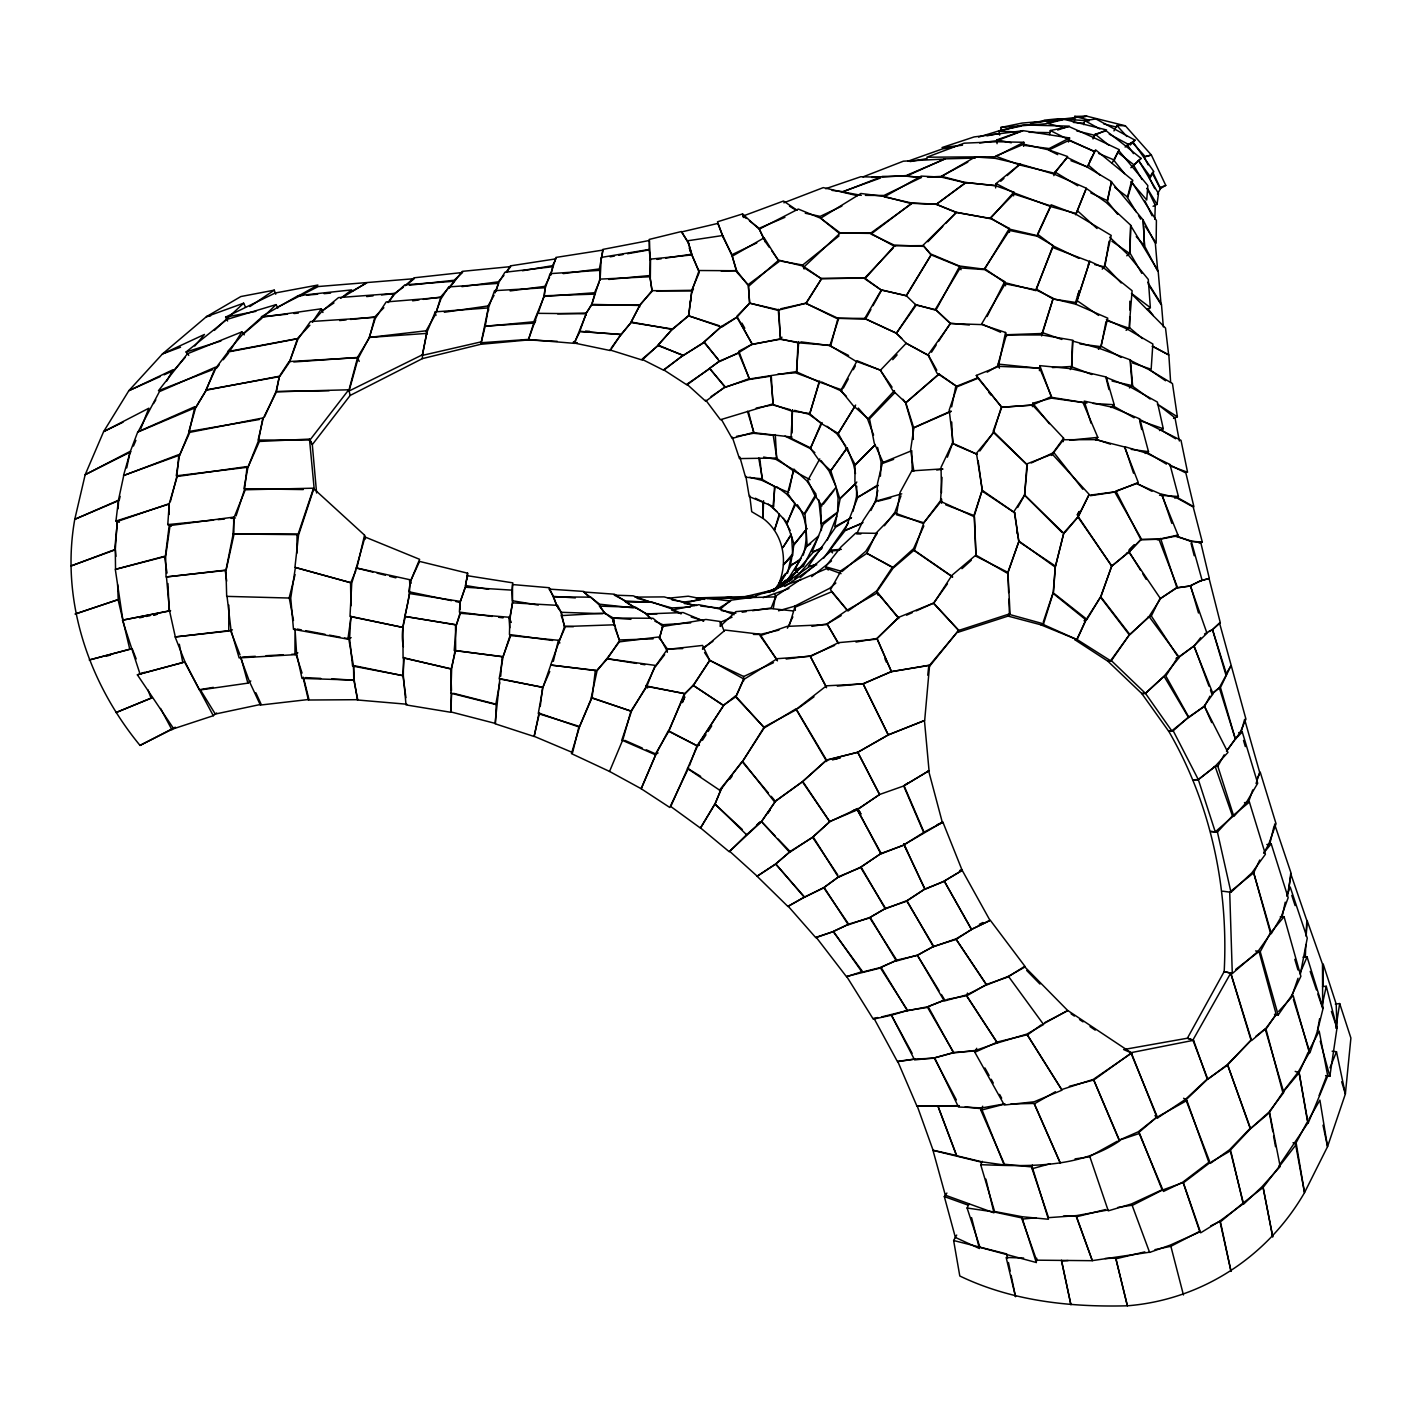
<?xml version="1.0" encoding="UTF-8"?>
<svg xmlns="http://www.w3.org/2000/svg" width="1422" height="1422" viewBox="0 0 1422 1422"><rect width="100%" height="100%" fill="white"/><g stroke="black" fill="none" stroke-linecap="round" stroke-linejoin="round"><path stroke-width="1.5" d="M169.236 514.444L169.236 503.672L177.235 476.494L247.09 466.558L244.62 489.257L236.088 515.902M226.702 581.118L225.174 570.169L166.463 576.994L169.538 610.838L175.315 636.896L228.764 630.995L228.835 605.097M227.04 596.387L231.039 630.284L239.145 657.924L294.958 654.671L295.012 628.631L296.594 653.622L302.015 678.418L353.811 680.072L357.757 699.695L308.378 700.015L303.17 677.494M1323.064 986.441L1323.171 963.956L1336.182 1004.003L1336.982 1028.124L1329.837 1076.33L1325.588 1075.601M743.688 680.854L743.706 676.499L773.461 662.705M792.09 432.946L792.232 410.176M561.423 616.153L561.441 612.313L557.62 607.55M1142.435 338.56L1129.655 327.807L1129.726 316.715M1129.779 310.067L1129.85 301.197M667.274 652.325L667.309 648.876L659.435 638.105L662.67 626.515L705.97 619.459L720.207 621.485L724.278 631.35M296.86 553.229L297.056 534.032L233.137 534.068L225.938 570.311L226.685 596.369L289.27 598.04L293.483 620.472M405.945 697.633L402.941 675.628L352.567 666.047L349.616 638.354L350.825 616.437L402.07 627.262L349.99 616.49L351.749 583.251L356.229 567.911L409.5 579.643C411.811 602.644 398.604 623.903 403.386 646.69M1141.795 273.362L1130.063 253.169L1130.597 225.44L1158.166 271.015L1161.063 304.521L1148.372 284.364M821.383 530.477L820.796 505.823L836.012 487.355L838.073 498.144L837.576 512.116L821.347 523.936L818.788 499.869M856.737 486.217L856.506 496.633L853.022 511.351M639.651 306.956L639.722 304.966L652.129 291.279L649.978 276.757L599.835 279.121L591.659 304.895L586.237 313.018L586.184 315.169L586.22 313.8L537.729 313.338L528.38 339.929L480.832 344.284L485.204 326.047L533.712 323.15L528.326 340L557.228 341.316M763.561 500.74L763.027 518.408C782.989 533.321 788.268 560.499 779.096 583.038L782.278 579.945M1154.806 219.344L1155.268 205.23L1147.11 188.362M1305.343 957.024L1305.805 944.563M1070.286 369.596L1071.744 366.449L1072.881 340.231L1041.811 334.97L1006.349 334.952L998.102 364.085L999.453 368.209M880.414 476.228L881.053 461.901L877.587 447.432M1074.481 120.497L1074.694 116.391L1086.835 116.195L1125.371 125.794L1151.376 155.034L1165.773 185.393L1160.228 188.611L1152.958 174.355M650.316 278.623L650.529 260.759L649.09 249.472L601.257 257.418L600.084 280.258M1306.071 934.414L1306.836 920.585L1290.696 873.588L1289.096 887.204M118.133 508.756L118.613 500.206L74.762 519.314C60.399 600.244 88.537 682.827 140.014 745.412L175.546 727.531M792.587 409.82L790.97 438.243L810.718 447.983L821.241 422.992L808.851 414.229L794.631 410.371M876.467 501.611L877.57 483.125L882.511 462.648L911.769 450.667L912.213 471.286M1023.591 146.324L1023.822 142.289L997.018 141.738L964.187 143.178L926.86 157.202L995.436 156.758L1023.822 142.289M1306.16 936.351L1307.12 920.532L1322.496 964.08L1322.673 1008.411L1317.821 994.014M942.039 477.348L940.564 500.633L923.838 522.745L914.293 550.652L952.616 577.065M467.234 578.63L467.607 573.19L419.597 561.423L410.407 581.349L408.807 591.73L451.574 600.671M1107.969 1209.998L1076.187 1215.668L1048.512 1217.659L1032.088 1168.742L1032.336 1165.098M171.333 526.122L167.778 524.594L169.236 503.672L117.226 521.501L115.289 549.745L115.538 569.387L163.281 557.015M404.132 657.479L402.835 675.681L353.42 665.514L348.745 638.762L344.444 637.963M500.722 676.232L502.144 656.751L455.058 650.476L451.663 668.624L450.863 693.207L495.798 704.494L499.762 682.756M1013.619 195.863L1013.886 192.201L995.844 185.838L965.662 182.425L936.405 204.341L911.555 203.31L871.028 234.097L894.011 245.028L923.358 246.379M798.737 341.582L796.462 371.835L818.681 381.843L842.304 390.019M1039.411 370.662L1039.838 365.65L1070.713 368.654L1106.192 377.008L1114.226 404.719L1111.186 407.563M1032.408 406.656L1032.727 403.226L1051.373 398.124L1082.995 402.533L1097.802 437.372L1095.473 439.985M117.422 521.572L114.702 549.621L71.1 565.938L115.413 549.763L115.946 556.393M774.937 487.746L772.875 507.512L787.433 522.905L794.987 503.246L786.49 493.949L776.785 486.751M927.766 675.201L928.584 667.505L958.712 630.302L933.596 603.07L898.455 617.415L877.072 638.425L856.008 642.051M995.613 187.935L996.075 183.562L1020.107 164.045L1054.324 174.177L1086.355 188.237L1076.258 213.531L1050.769 206.581L1013.85 192.805L996.075 183.562M511.92 590.983L512.809 582.86L467.447 575.714L465.456 585.509L488.581 589.277M969.004 1204.043L967.102 1208.007L979.954 1247.343L1036.283 1262.505L1036.762 1258.257M1063.194 441.673L1063.62 438.189L1032.55 405.128L1001.675 407.225L976.31 375.426L998.848 366.361L1039.642 368.067L1051.516 396.507L1032.568 405.003L1001.728 407.314L993.16 431.257L1027.288 464.816M119.341 522.247L115.946 521.056L118.453 500.153L123.732 475.552L178.852 454.578L176.879 476.263L170.338 501.735M540.253 706.467L542.529 687.395L499.851 678.65L495.069 723.762L534.05 736.472L539.507 712.813M903.592 845.29L881.142 853.396L861.074 866.976L885.284 908.907L907.2 900.499L924.94 888.981L944.404 881.356L971.599 929.579L956.224 938.751L933.454 946.768L907.023 900.855L924.94 888.946L903.734 844.01L907.503 851.814M662.456 628.293L662.901 624.72L654.867 621.201M165.343 556.464L169.236 525.216M1153.064 206.297L1157.028 204.395L1158.486 193.534L1138.667 160.49L1133.672 165.414L1142.008 179.474M941.382 994.476L944.795 1000.075L928.051 1006.687L907.414 1010.758L881 967.244L896.98 960.063L917.439 955.388L933.667 946.252L906.863 901.192L885.604 908.32L870.175 917.35L896.393 961.041L917.634 955.033L933.614 946.412L956.171 939.391L971.493 929.419L989.943 920.301L962.214 870.353L944.244 881.089L924.922 889.372L903.752 844.028M350.932 605.861L350.559 582.647L295.385 567.52L290.746 598.111L293.483 629.324L347.892 639.171L351.11 616.419M601.488 258.36L602.857 249.401L649.463 240.46L649.179 249.881L627.493 253.738M1335.827 1028.195L1339.684 1003.559L1335.311 1004.11M689.99 304.432L690.63 300.433M467.607 573.19L465.421 586.433L460.124 602.448L455.84 601.559M1102.246 269.149L1105.018 265.878L1109.036 241.296M1041.633 335.947L1053.098 298.78L1075.761 304.184L1107.738 318.155L1100.77 346.648L1098.406 349.083M773.266 608.474L775.452 596.316L799.093 580.496L826.964 568.48L841.077 573.653M1317.43 1030.826L1319.634 1018.632M509.609 618.73L512.507 603.017L511.849 590.13L465.403 587.233L460.017 602.217L459.395 612.082L492.154 616.419M481.294 341.831L422.405 355.376L426.653 333.068L435.256 311.862L488.315 307.916L480.832 344.266L422.405 358.611L350.203 395.423L312.307 444.624L316.608 493.007M803.217 555.22C807.909 538.138 808.123 519.617 797.315 504.703M1098.619 348.888L1101.197 346.221L1105.996 321.603M951.656 406.888L955.868 385.806L939.16 374.075L905.814 402.746L913.635 427.684L950.82 411.1M422.405 354.789L426.742 333.406L369.222 337.458L358.006 358.7L349.048 391.014L422.405 354.789L422.405 358.611M789.174 490.412L793.423 469.704L775.897 459.359L763.632 457.049M126.736 467.909L130.202 451.343L85.178 474.699L74.762 519.314L119.164 500.42L120.141 496.385M1049.489 134.557L1050.325 130.522L1069.184 126.647L1093.625 137.579L1119.221 149.648L1112.004 163.228M977.767 377.79L956.455 386.286L936.991 373.168L928.015 354.931L950.518 323.558L981.82 324.607L1005.55 332.481L998.546 365.436L987.206 372.173M1282.146 916.763L1285.239 902.17M1321.927 1006.456L1326.264 986.281L1322.531 986.477M233.937 534.619L226.08 570.346L166.054 576.905L165.645 556.517L170.036 525.553L233.599 517.128L233.901 532.432M1287.39 895.736L1291.194 873.499L1274.539 824.031M1083.76 124.656L1084.684 120.586L1095.935 118.968L1135.04 140.174L1130.277 145.044M877.872 490.323L875.472 500.793L870.922 510.48M1300.348 974.194L1307.262 938.147L1290.198 887.026L1286.803 896.162M356.691 568.747L364.547 535.152L313.8 488.759L298.549 535.081L294.941 567.289L350.736 582.736L355.838 570.755M1269.757 844.099L1274.059 826.04M553.336 661.354L558.384 640.291L510.054 635.545L503.121 656.662L499.158 678.881L542.866 687.27L549.745 671.486M550.456 275.264L555.913 257.435L603.017 250.059L599.355 268.936L563.201 273.611M787.557 573.226L791.627 555.078L783.451 564.889L792.765 555.309L791.592 536.094M550.51 275.477L552.696 266.714L504.917 272.26L498.535 282.96L494.998 292.914M289.128 598.04L295.083 574.577M348.888 390.392L357.544 357.686L289.057 361.544L279.423 376.279L276.401 391.565L329.122 390.712M659.417 638.656L662.705 626.32L652.965 618.268L613.415 618.055L604.972 613.22L599.409 606.128L635.705 607.283L646.103 613.771L650.138 618.019M1241.139 732.206L1244.606 719.39L1259.661 772.288L1256.053 783.558M1068.455 142.022L1069.593 137.987L1022.862 130.628L996.964 139.854L997.053 143.693M779.309 513.929L774.51 530.086L779.452 515.546M436.305 312.04L440.678 297.465L386.197 301.926L375.23 318.564L369.205 337.423L426.12 330.793L434.617 315.968M789.103 626.124L794.774 607.354L831.657 591.765L846.854 609.825M1043.215 1023.964L1067.709 1010.509L1024.409 966.516L1008.607 976.576L1043.588 1024.515L1026.951 1034.061L997.373 1042.984L966.604 995.915L967.493 993.054M819.747 381.114L809.687 413.66L820.743 423.241L838.216 433.408L855.351 464.994L875.134 444.855M836.723 516.168L827.355 540.022M1075.654 304.432L1089.767 261.328L1103.49 267.692L1132.108 290.728L1129.068 328.215L1107.667 320.928M957.841 632.346L1008.038 616.099L1040.708 624.756L1043.535 623.849L1053.169 593.081L1055.231 567.094L1018.97 541.124L1007.914 572.906L1008.642 592.583M1077.432 296.434L1079.298 290.657M1075.779 301.606L1079.28 290.728M1053.844 175.653L1055.035 172.026L1067.335 157.504L1087.261 167.121L1111.56 181.643L1107.542 200.733L1090.834 192.948M1043.25 622.107L1052.902 593.223L1085.928 619.885L1076.792 639.527L1040.708 624.756M538.458 312.289L544.022 295.794L594.716 294.123L591.659 304.966L639.722 304.966M1292.136 995.418L1298.002 978.283M495.816 291.492L498.624 283.351L448.748 286.924L440.998 298.78L436.252 311.685M460.248 613.806L456.355 624.987L454.205 650.547L503.033 656.68L510.462 636.256M1248.463 802.204L1252.764 789.903M586.22 313.8L574.399 343.36L528.895 339.556M289.413 362.272L297.82 339.414L310.44 321.568L374.786 317.355L369.347 337.974L357.437 357.455L293.803 361.97M900.979 495.887L894.847 512.382L884.431 525.749M689.421 765.711L696.922 745.786L699.393 745.146L697.082 745.732L668.642 730.89L684.817 694.096L693.083 685.191L723.549 705.668L697.082 745.732M947.354 457.209L952.616 443.291L951.727 422.014M1075.619 214.775L1086.284 188.379L1106.156 202.457L1130.792 225.28L1129.672 253.471L1111.915 241.242M1319.118 1095.473L1326.69 1075.796M140.778 428.697L148.848 408.221L103.628 431.613L85.178 474.699L131.002 451.752M721.078 788.961L715.177 803.732L700.442 828.084L670.757 806.505L687.661 768.378L700.673 776.394M1329.961 1067.78L1336.484 1051.747L1332.147 1051.231M410.46 581.456L419.614 559.326L364.992 536.983L356.247 567.965L372.937 572.124M609.523 771.488L622.943 739.458L630.924 711.142L646.672 686.719L655.151 665.389L606.803 658.635L597.027 670.9L591.232 697.793L630.977 711.124L591.623 697.651L579.678 726.411L571.448 753.607L609.576 771.453L641.18 788.73L669.78 807.465L688.675 767.702M693.456 288.737L691.945 292.31L691.732 290.301L699.269 272.455L691.927 254.929L650.192 259.16L649.978 276.81L652.058 290.906M655.098 754.62L669.051 730.801L684.409 693.527L646.388 686.346L631.635 710.84L621.805 740.115L655.098 754.62L657.977 752.86L655.969 754.069L641.18 788.73L656.04 754.033L668.18 730.997L696.922 745.786M133.455 446.064L135.89 440.376M682.311 702.592L684.515 697.491M1300.33 972.47L1307.085 956.899L1303.05 957.166M1272.814 1131.681L1269.348 1112.466L1282.982 1092.185L1299.104 1072.775L1308.062 1052.422M558.97 641.375L564.818 628.115L561.441 613.202L557.637 605.363L512.507 602.839L509.876 619.281L509.432 634.514L552.518 640.469M682.507 702.201L684.835 696.94M534.317 323.629L535.721 320.483M599.302 282.125L594.556 292.754L544.111 296.434L545.159 288.399L550.065 273.646L599.657 270.34L600.102 280.365M1117.888 152.083L1114.084 160.597L1124.518 173.644M264.581 416.806L276.152 391.246L279.37 376.226L206.226 390.197L195.774 407.261L188.842 431.506L259.408 419.49M923.856 525.909L913.564 548.661L892.678 567.556L866.851 553.354L841.237 570.489L830.466 589.757L847.974 611.016L876.699 590.912L892.483 567.129L866.798 553.265L876.556 532.61L895.38 513.146L922.754 523.296M1077.094 639.527L1086.07 619.814L1100.486 597.133L1111.826 566.045L1077.965 517.057L1063.834 532.77L1055.355 566.72L1053.418 592.956L1086.941 619.388L1100.45 597.151L1129.335 634.905L1110.582 660.75L1107.791 661.159L1074.641 639.58L1077.094 639.527L1110.582 660.75M822.112 422.583L810.362 448.161L818.379 459.342L830.75 470.718L839.78 498.589L855.724 483.676M982.318 1161.33L980.7 1164.689L994.6 1211.491L1022.294 1216.752L1048.423 1219.258L1032.212 1166.964L1004.447 1164.245L980.86 1110.226L982.691 1106.245M1256.693 779.896L1260.247 772.182L1276.049 823.747L1268.691 844.259L1263.98 852.773M1092.985 138.929L1094.691 135.286L1076.703 130.877M1093.358 138.147L1095.189 134.219L1106.138 130.806L1125.94 146.199L1141.119 158.446L1130.881 167.725M974.852 1052.28L997.675 1041.917L1027.253 1034.754L1061.967 1090.176L1034.114 1101.801L1004.323 1105.018L974.852 1052.28L976.701 1048.298M795.413 504.65L786.775 523.136L794.276 544.555L807.038 528.469L793.938 544.519L790.472 565.263L799.022 560.926M646.388 686.346L647.632 687.91L646.05 685.919L655.418 666.118L667.309 649.41L702.575 645.428L709.774 660.519L743.706 676.499M1088.221 264.599L1089.767 261.328M1259.75 860.043L1253.689 872.824L1229.71 892.109L1232.287 973.555L1224.182 971.564L1187.388 1038.22L1123.629 1049.543L1131.716 1053.08L1093.251 1079.422L1061.701 1089.554L1027.359 1035.003L1041.224 1024.853M787.397 628.204L792.854 616.864M794.774 569.973L806.878 545.995L818.645 535.916L803.448 566.045L794.774 569.973L797.778 572.497M1147.856 617.166L1151.322 616.01L1159.588 599.195L1175.781 588.139L1190.321 585.882L1206.994 633.252L1193.645 646.157L1178.518 657.586M987.081 316.519L1004.696 281.609L984.611 269.629L960.206 267.905L935.409 309.321L950.127 323.221L969.36 325.016M611.158 348.212L621.058 334.366L610.18 350.541L574.133 343.004L579.963 331.557L621.058 334.366L631.137 322.563L672.357 328.997L688.675 315.88L719.479 325.78M1089.963 160.65L1091.865 156.953M1310.089 1048.547L1319.189 1031.128L1327.739 1075.974L1308.116 1123.238L1299.157 1072.792L1295.193 1071.388M549.55 277.308L544.786 286.373L510.143 290.923M857.235 809.882L881.142 853.378L861.11 866.905L838.465 877.303L813.1 836.811L830.075 821.401L857.235 809.882L857.928 808.567L852.151 811.162M1113.959 130.913L1116.839 125.492L1125.371 125.794M1209.98 696.14L1204.523 706.396L1187.885 717.595L1173.203 730.784L1168.511 730.997L1141.777 693.527L1107.809 661.159L1111.382 660.643L1129.192 634.976L1149.207 616.721L1179.282 657.355L1163.978 676.321L1145.457 693.367L1141.777 693.527L1145.457 693.367L1164.067 676.303L1188.525 717.506L1171.781 730.855L1168.564 730.979C1210.886 803.643 1228.59 887.95 1224.182 971.564L1230.794 973.181L1251.609 1040.549L1265.367 1028.959L1276.263 1014.65L1259.039 951.514L1235.789 969.36M826.769 761.534L796.142 709.365L826.466 685.813L863.172 683.929L891.434 671.593L929.579 665.354L924.691 720.385L888.288 734.961L857.733 752.327L826.52 759.988L802.755 781.46L829.773 821.72L802.399 781.762L775.559 801.19L761.499 821.561L789.69 852.347L813.1 836.794L829.95 821.543L857.946 808.549M1278.182 1015.006L1260.23 951.709L1269.917 933.65L1284.066 916.692L1300.881 976.31L1291.763 995.364L1278.182 1015.006L1274.45 1014.313M1306.836 1122.776L1295.495 1143.875L1304.507 1192.649C1267.446 1256.906 1201.572 1299.886 1127.379 1305.805C1070.073 1307.28 1012.037 1301.112 959.797 1275.996L953.629 1240.517L956.704 1235.06M843.299 388.17L848.294 378.927M853.289 369.702L855.297 366.005M929.153 355.856L906.223 343.289L896.393 333.263L915.59 304.628L906.223 295.652L931.054 254.858L959.548 266.501L935.872 310.245L915.395 304.486M555.291 260.528L552.447 265.683L522.425 270.749M866.638 317.195L870.904 309.498M873.019 305.659L881.533 290.284L864.327 277.859L821.472 278.819L803.057 266.074L778.723 260.137L748.505 286.391L749.661 303.153L736.845 317.266L721.718 327.149L688.657 315.791L691.821 291.101L699.109 270.518L736.632 270.731L748.327 285.591L749.625 303.153L736.934 316.217L752.274 344.497L780.518 338.809L781.94 337.174M1157.472 194.032L1160.53 188.468L1152.727 172.204L1149.349 177.786L1154.753 188.611M1238.633 732.668L1242.277 732.01L1257.706 783.273L1246.365 802.452L1233.834 816.459L1217.819 766.262L1224.182 754.798M819.801 458.897L807.803 480.405L814.344 494.412L822.005 505.93M1017.672 507.512L1024.569 495.212L1027.359 465.03L993.587 432.59L976.452 453.28L982.531 491.354L1014.721 512.791L1018.845 541.551L1007.86 572.355L976.007 556.215L974.194 516.115L982.175 490.288L978.14 460.692M166.712 381.06L173.111 369.684L128.833 390.695L103.628 431.613L123.021 422.227M1192.898 1040.069L1230.705 973.163L1251.093 1040.335L1227.186 1064.758L1207.829 1079.262L1192.898 1040.069L1187.388 1038.22L1193.573 1040.3L1207.26 1079.014L1185.344 1099.455L1157.686 1117.852L1154.948 1115.648M488.688 310.156L487.977 305.961L494.092 295.296M1309.004 1119.007L1319.9 1100.113L1327.544 1146.647L1304.507 1192.649L1296.366 1144.283L1293.025 1142.737M1051.462 455.467L1063.425 439.736L1095.793 439.629L1124.464 446.935L1138.275 482.485L1114.35 492.119L1090.39 495.709M195.987 407.403L206.208 390.179L215.451 367.16L159.442 391.619L138.005 432.004L193.996 408.256M1009.389 228.427L984.593 269.256L959.299 265.985L930.539 253.898L923.109 245.224L956.242 212.465L990.281 218.366L1009.389 228.427L1009.478 232.355M153.558 403.546L155.816 399.831M855.653 405.057L838.287 433.39L854.622 406.816M848.472 522.994L823.782 558.117M791.325 534.032L782.793 547.701L790.792 535.685M816.246 495.78L804.994 513.804L807.181 546.119L810.7 543.826M229.724 351.27L241.9 331.877L244.229 334.881M702.45 740.258L706.005 734.73M389.006 301.482L394.25 293.412L338.489 297.607L322.296 310.991L312.556 321.905M931.499 352.247L936.191 345.013M938.538 341.404L950.252 323.327L935.587 309.658L916.23 305.126L896.393 333.263L864.7 318.528L881.267 290.088L906.187 295.58M708.103 731.477L711.729 725.878M773.479 591.623L785.14 574.061L779.096 583.038M787.859 579.483L801.03 558.49L791.13 565.583L779.7 583.962L785.015 581.829M506.303 272.1L510.427 265.861L556.233 258.804M1275.801 1014.561L1266.007 1029.19L1282.733 1092.078L1297.984 1072.366L1309.36 1052.653L1293.185 995.596L1278.698 1011.398M312.396 322.101L321.372 308.787L322.936 312.485M877.978 595.143L876.93 591.641L893.016 568.231L914.097 550.154L952.509 576.728M449.085 288.328L462.31 271.353L510.622 266.625L506.374 272.366M847.085 447.841L830.75 470.718L847.245 447.841L853.68 464.798L855.511 473.49M947.461 583.784L933.596 603.159L916.212 610.891M1278.965 1165.862L1307.796 1123.131L1299.104 1072.775M1063.62 438.189L1052.973 452.907L1031.234 462.985M979.811 451.005L993.516 432.359L1001.426 406.834L978.052 378.234L957.077 386.802L949.185 410.087L953.309 444.162M971.564 1217.605L979.403 1248.516L955.371 1237.424L944.315 1196.56L946.91 1193.058M729.717 779.274L732.081 776.181M348.728 389.788L276.526 391.725L263.23 418.352L258.111 440.056L309.96 440.02L348.728 389.788L350.203 395.423M655.542 666.438L664.678 654.653M388.082 302.584L394.498 294.318L404.932 284.791L454.382 281.272L440.571 297.074L423.365 299.367M823.32 504.241L833.807 490.768M832.581 552.891L829.879 550.154L845.059 530.673L862.976 522.603M1200.666 637.66L1194.142 646.032L1208.984 686.151M1296.366 1144.283L1263.109 1187.459L1244.357 1202.088M216.535 368.174L219.219 364.814M223.236 359.766L228.604 353.029M719.532 790.099L742.799 761.197L763.97 727.442L735.441 695.945L723.496 705.543L697.74 745.572L687.484 768.52L719.532 790.099L722.358 788.037M958.712 630.302L929.686 665.123L891.434 671.682L877.072 638.425L898.544 617.681L877.303 592.885L847.37 609.985L827.142 623.867L811.873 626.373M1263.607 853.022L1271.215 843.868L1288.172 897.691L1281.24 916.799L1271.304 933.65L1253.689 872.824L1270.646 933.65L1258.043 951.336L1232.287 973.555M194.796 346.008L204.466 334.437L162.446 353.954L128.833 390.695L160.171 376.599M1065.042 532.379L1077.592 517.377L1089.216 494.429L1052.262 454.116L1026.986 463.856L1024.587 495.194L1062.092 532.503M1008.038 616.099L1010.047 613.717L1007.985 573.599L975.865 555.095L951.993 575.27L933.614 603.408L958.641 630.461L1010.047 613.717M790.881 578.114L813.1 552.411L822.431 547.079L794.827 578.772M173.875 370.413L185.091 357.509M503.921 275.406L498.287 281.823L461.919 286.64M1013.886 192.201L990.263 218.668L956.188 212.216L936.405 204.341L956.259 212.571L945.79 223.325M892.732 359.677L897.122 354.878M1211.686 722.572L1204.523 706.396L1227.95 752.416L1214.939 766.529L1198.337 779.647L1193.076 779.807L1198.142 779.647L1215.17 766.511L1232.678 816.548L1215.277 831.888L1210.655 831.479L1217.428 832.066L1231.754 816.619L1249.405 802.097L1265.42 854.249L1251.893 872.859L1230.972 892.287L1222.707 891.185M894.456 390.623L868.22 418.708L853.2 405.608L840.829 390.392L857.128 360.761L880.236 370.164L892.074 387.211M309.872 325.247L297.305 338.632L227.627 351.59L243.251 333.637L261.63 317.266L321.372 308.787M1126.42 553.354L1129.21 551.914L1140.782 539.596L1158.877 539.134L1177.523 587.446L1160.423 598.502M1230.208 1150.309L1250.613 1128.588L1269.597 1112.591L1280.191 1166.538L1262.025 1186.712L1243.61 1204.15L1230.741 1152.46M1250.88 1040.264L1227.595 1064.954L1250.56 1128.57L1268.868 1112.2L1283.764 1092.469L1265.189 1028.906L1255.662 1036.478M893.229 248.032L864.54 278.25L820.761 278.321L803.519 267.372L840.278 232.995L870.815 233.066L911.626 203.684L884.146 196.414L860.861 193.481L820.636 218.224L798.293 209.052L759.312 229.12L763.756 238.825M895.096 392.383L869.535 418.815L874.228 443.024L883.418 463.11L893.638 459.359M927.855 241.758L942.804 226.4M1125.104 147.053L1135.04 140.174M1242.277 732.01L1234.954 739.458L1226.457 751.207L1240.215 732.383L1245.939 719.105L1219.507 622.943L1212.522 629.626L1204.558 633.945M1129.512 549.71L1134.205 544.999M875.063 444.855L855.013 464.941L854.924 481.543L857.786 497.309L844.775 530.442L861.714 523.616M856.844 482.04L840.153 498.695L834.75 526.655L851.529 517.661L835.656 527.171L808.354 566.312L816.761 564.818M383.851 307.774L374.644 316.964L350.559 319.435M1134.418 544.822L1128.837 550.332M747.243 834.056L729.273 851.76L700.566 827.942L714.786 804.088L742.373 829.559M263.585 316.644L276.117 304.61L277.841 308.059M775.577 590.059L802.932 565.618L780.145 587.215M757.002 824.796L759.917 822.04M245.491 307.028L243.642 303.188L214.349 330.402M720.35 626.16L735.867 611.62L771.417 608.616L793.387 610.962M756.54 825.275L759.597 822.414M811.678 576.639L831.497 560.961M721.523 326.402L704.103 341.813L719.639 361.561L738.658 352.674L752.309 344.106L738.818 351.234L749.323 379.016L796.747 371.551L797.991 342.275L780.109 339.289L752.309 344.177L736.845 317.195L721.523 326.402L704.121 342.115L683.2 355.642L658.013 344.995L672.375 329.069L658.03 345.368L642.157 360.033L609.914 349.936M800.124 577.759L830.839 551.132L839.442 550.19M961.965 568.676L971.315 560.268M405.163 285.698L414.015 277.805L462.594 272.491L454.133 280.241L409.429 285.218M1000.715 181.269L1003.95 178.408M1007.185 175.564L1020.107 164.117L995.347 158.357L975.225 156.971L941.417 176.399L927.411 177.057M938.911 373.968L905.814 402.746L892.732 390.463L880.449 370.235L906.187 343.271L928.459 355.287L936.814 370.235M720.812 608.705L730.57 600.244L750.62 597.56L775.612 596.885L771.222 607.941L752.54 610.696M776.216 589.063L785.797 580.212L775.097 589.401M835.834 583.056L829.63 588.335L794.543 606.234L778.527 610.802M243.482 333.921L262.021 318.155M702.486 649.321L725.167 630.07L759.952 634.23L777.443 660.875M1069.344 1086.301L1093.767 1080.009L1131.343 1052.92L1156.833 1117.141L1138.791 1132.463L1163.48 1191.44L1182.802 1182.162L1208.86 1162.289L1186.872 1100.521L1183.619 1098.246M144.582 672.322L137.383 674.828L173.697 728.722L213.3 715.71L216.571 712.991M1137.938 161.095L1141.119 158.446M836.314 513.591L823.142 524.505L812.122 551.736L821.827 548.643M1242.65 1203.421L1220.432 1221.836L1231.025 1271.41L1219.952 1221.338L1210.673 1225.924M188.753 355.376L186.086 351.981L226.809 319.452L276.117 304.61M406.728 284.773L414.229 278.694L318.279 286.533L277.432 307.241M780.998 261.133L802.683 265.025L839.051 235.892M1126.757 255.8L1130.063 253.169M1212.575 693.101L1219.329 687.804L1235.469 739.351L1220.467 687.555L1230.812 665.958L1225.817 674.615L1212.522 629.626L1220.307 622.765L1209.091 578.505L1200.079 580.905L1190.605 585.793L1198.497 613.006M1156.833 1117.141L1138.222 1131.805L1119.132 1140.213L1093.731 1079.973L1119.683 1140.853C1078.374 1168.813 1028.035 1166.289 980.7 1164.689M719.585 361.064L709.72 368.334L725.167 387.406L749.358 378.572L738.605 353.083L719.585 361.064L686.933 384.918L663.665 369.809L683.164 355.376L704.174 342.56L718.163 359.304M340.605 298.353L351.714 289.892L298.158 295.634L261.399 316.733L287.457 314.173M1209.678 1162.876L1183.388 1182.855L1200.666 1232.821L1219.721 1221.089L1243.219 1203.847L1230.705 1150.682L1211.597 1161.774M228.338 630.71L175.137 636.967L184.967 661.852L199.524 690.061L247.872 683.147L250.805 680.978M798.009 708.458L814.024 696.798M838.891 876.663L824.209 887.328L804.372 897.371L775.79 863.901L757.179 876.165L729.646 851.28L761.445 821.632L775.061 835.852M1126.1 330.348L1129.655 327.807M814.664 565.956L784.731 586.504M777.798 588.353L808.922 566.934L816.21 564.232M1129.441 387.939L1132.605 385.718L1130.49 359.944L1099.188 348.301L1072.508 341.031L1071.619 366.716L1091.794 374.519M403.421 287.244L394.303 293.59L381.54 294.958M857.43 809.527L879.596 794.489L904.09 785.833L924.033 832.261L903.61 845.041L880.911 853.947L857.43 809.527L879.56 794.543L857.786 752.202L826.555 760.29L802.683 781.513L774.475 801.812L742.586 761.285L764.129 728.011L796.036 708.814L826.538 760.112M249.881 306.565L274.286 290.159L275.726 294.23M711.053 396.578L725.184 387.086L749.27 379.478L770.582 376.19L773.23 403.777L720.439 419.739L705.756 400.133M322.19 310.743L333.974 302.922M702.504 648.236L712.937 641.358M294.958 654.671L297.856 652.822M342.755 297.18L366.787 282.765L352.105 291.261M903.628 844.97L942.324 822.378L928.655 770.92L927.073 771.755M877.516 485.151L857.804 497.327L878.192 485.489M939.089 990.761L917.439 955.388L944.315 1000.999L966.96 994.778L986.584 984.771L956.171 939.391L986.566 985.037L1008.411 976.274L1025.298 966.8L990.37 920.372L971.493 929.419L944.244 881.089L962.179 870.353L942.928 822.218L923.642 832.332L903.699 785.939L928.655 770.92M903.645 785.957L929.046 770.706L924.46 720.598L888.306 734.818L857.715 752.327L879.614 794.454M904.445 785.14L908.107 782.989M841.202 615.602L827.16 623.885L838.056 643.082M764.147 237.812L732.241 256.209L736.703 272.082L748.114 284.631L779.007 261.63L764.147 237.812L764.805 241.758M966.604 995.915L986.601 984.397L1008.749 976.772M1055.426 1091.723L1034.256 1103.899L1060.421 1163.356L1034.221 1103.436L1011.042 1103.952M1158.823 1116.199L1186.872 1100.521M1145.243 453.458L1148.496 451.663L1139.804 418.903L1111.702 407.083L1084.222 401.093L1091.065 423.241M1117.301 1141.226L1089.767 1156.459L1108.271 1210.851L1131.557 1203.919L1162.094 1189.752L1139.573 1133.405L1119.15 1140.213M1147.11 309.445L1150.345 307.65L1148.301 279.441L1128.073 254.751L1109.711 237.207M791.894 579.429L768.502 592.21L790.436 579.998M796.231 709.738L763.881 727.175L735.814 697.1L743.688 679.52L777.247 658.688L810.344 656.253L826.484 687.733M967.795 162.144L941.417 176.31L965.68 182.638L995.862 185.553M937.116 824.724L942.324 822.378M140.014 745.412L175.173 727.264M1044.868 1022.578L1067.869 1010.562L1131.716 1053.08M1069.593 137.987L1049.116 148.546L1023.644 145.311M1154.948 1249.636L1170.875 1246.294L1199.528 1231.434M1132.196 1205.447L1162.378 1190.09L1183.157 1182.571L1199.866 1231.861L1170.253 1245.103L1149.616 1252.427L1132.108 1205.216L1117.834 1207.438M1208.807 631.51L1212.504 629.644L1226.546 674.437L1219.258 687.804L1211.953 694.167L1210.477 690.168M227.591 321.017L225.618 317.124L275.281 292.985L317.87 285.04L298.282 296.025L302.548 295.509M1086.941 619.388L1084.079 620.792L1085.928 619.885M979.314 924.3L982.904 922.523M1159.499 430.564L1163.285 428.733L1157.366 402.053L1130.579 387.14L1105.889 377.292L1108.947 389.521M756.771 242.949L731.957 254.68L723.194 237.492L717.506 221.796L742.568 213.94L759.366 229.369L764.396 239.34M841.895 206.119L820.174 216.375L805.279 213.247M347.892 639.171L351.127 637.643M768.68 592.37L774.528 589.65L745.395 596.6M164.081 374.821L171.92 371.302M1096.664 134.397L1106.529 129.953L1062.856 119.021L1046.503 123.11L1062.643 127.322M853.147 810.718L856.933 809.029M906.543 615.193L912.337 612.615M732.046 617.184L720.225 622.374L720.35 626.427M951.282 411.385L913.884 427.826L910.613 450.063L913.831 471.197M1174.75 498.127L1178.429 496.509L1169.933 464.39L1146.096 452.996L1124.802 446.704L1133.53 473.206M834.661 645.375L810.344 655.969L786.17 659.008M784.908 217.335L759.135 228.284L749.483 220.925M1174.714 536.45L1177.985 535.063L1161.525 494.376L1136.569 483.622L1115.914 491.034L1140.835 539.56L1158.468 539.311L1177.985 535.063M1157.295 539.809L1175.212 536.236L1191.174 540.911L1202.105 580.283L1189.219 586.202L1176.901 587.695L1160.583 538.423M1173.523 418.406L1177.363 416.788L1172.475 383.585L1149.74 370.022L1130.063 360.246L1132.25 385.966L1150.149 399.031M152.35 697.615L116 712.564L151.07 698.184L147.977 689.901M241.9 331.877L187.473 353.74L158.464 390.712L212.536 369.72M763.063 597.72L788.979 588.512M944.901 999.844L928.122 1006.563L953.629 1052.955L975.723 1050.378L997.391 1042.913L966.676 995.702L947.088 999.435M862.958 176.897L903.379 161.184L944.972 158.997L906.116 175.581L882.511 177.092M783.842 202.795L823.285 187.615L857.43 195.703M998.973 139.907L1022.862 130.771L974.141 136.921L942.039 147.55L962.481 145.204M1160.192 187.526L1165.773 185.393M180.541 347.217L162.446 353.954L206.439 316.662L240.851 296.54L274.286 290.159M756.166 595.676L801.208 579.483M243.642 303.188L206.439 316.662L210.652 315.844M880.556 177.999L842.713 191.65L832.083 190.406M907.769 161.255L942.324 148.954L954.446 146.839M825.649 188.717L860.754 176.737L880.378 177.235M1057.648 130.042L1069.291 126.149L1023.04 124.923L999.115 131.179L999.684 135.126M115.946 521.056L167.725 504.526M186.086 351.981L220.943 341.013M228.764 630.995L232.426 629.839M1176.047 658.333L1179.282 657.355M978.638 137.081L1001.337 130.131L1021.174 126.131M1199.084 543.062L1202.301 542.084L1193.218 506.996L1176.118 497.522L1161.863 494.216L1171.835 523.367M901.761 493.825L875.952 501.184L863.243 520.363L856.666 533.925L860.914 533.961M832.51 759.917L840.171 757.766M106.721 656.093L110.632 655.009M836.26 758.85L840.011 757.819M940.6 822.858L942.928 822.218M1032.088 1168.742L1050.183 1163.729M137.383 674.828L184.558 661.994L213.3 715.71M1200.559 580.745L1209.322 578.452L1200.772 542.546L1190.498 541.124M980.86 1110.226L1004.714 1104.094M878.512 501.095L890.776 497.984M1105.552 1209.553L1076.365 1216.805L1092.309 1260.621L1149.527 1252.213M1048.512 123.216L1062.838 119.715L1022.169 123.056L1000.75 127.5L1001.621 131.411M762.69 593.454L774.421 590.592M1144.834 1251.875L1115.897 1258.808L1127.379 1305.805L1115.755 1258.114L1104.983 1258.523M778.954 630.124L759.97 634.461L753.429 634.425M780.82 308.77L805.67 303.206L837.949 318.261L830.821 345.439L797.511 342.738L780.429 338.916L778.741 309.232M139.534 617.806L143.586 616.988M986.975 135.854L999.417 133.348M146.27 616.437L150.021 615.69M153.772 614.926L157.522 614.18L153.576 614.979M1193.573 1040.3L1130.828 1052.707L1157.686 1117.852M170.64 610.749L122.452 620.17L139.996 673.921L182.78 662.616L179.332 644.273M225.618 317.124L255.836 311.365M756.202 408.043L772.733 404.897L790.294 409.66M1080.72 117.333L1086.835 116.195L1038.184 121.865L1046.254 121.119M736.56 436.341L753.553 433.283L773.213 435.256L776.803 458.008L739.458 458.595L732.312 437.105M910.098 161.575L927.126 158.553M610.162 256.831L614.5 256.049M618.837 255.285L623.156 254.52M1004.821 1103.845L981.927 1107.898L958.499 1107.027L934.645 1057.826L953.949 1052.422L975.474 1050.947M877.801 1017.548L873.908 1018.223L897.478 1061.683L915.235 1059.034L934.361 1058.235L956.366 1099.97M881.693 1016.89L907.592 1010.455L927.588 1007.434L953.789 1052.689L934.609 1057.879L914.63 1059.905L891.416 1015.219L873.286 1019.165L846.677 976.452L880.502 968.009L907.592 1010.455L891.416 1015.219L912.124 1053.311M213.336 687.377L200.218 689.563L215.291 714.057L261.168 704.317L255.853 692.763M1266.842 844.544L1271.215 843.868M688.639 244.229L687.91 240.745L722.803 235.501L732.277 256.387L736.632 270.589L721.221 271.033M656.964 259.391L661.319 258.733M665.674 258.093L691.785 254.183L688.372 242.966L681.44 231.519L649.232 239.429L650.441 260.368M742.142 612.224L746.301 611.62M444.304 312.253L487.977 305.961M936.689 470.042L942.822 469.153M1075.068 1158.877L1089.892 1156.815M979.669 142.964L996.982 140.671M412.611 300.806L419.063 299.935M915.235 1059.017L897.709 1061.345L916.923 1106.103L959.37 1105.658M700.655 599.924L684.302 601.968L672.073 599.977M1244.446 802.666L1249.405 802.097M1030.275 123.003L1038.22 122.132M366.663 296.576L373.044 295.883M339.609 320.554L346.186 319.879M1069.771 440.198L1097.802 437.372M668.34 598.2L688.23 596.209L704.743 599.409M293.963 313.533L298.318 313.089M167.778 524.594L213.602 520.097M217.975 519.652L224.516 519.012M231.057 518.372L235.43 517.946M696.371 597.898L756.291 596.316L750.674 597.88L706.93 598.715M1036.318 1217.712L1022.009 1219.116L1036.549 1260.176L1092.327 1260.692L1076.187 1215.686L1063.443 1216.077M608.723 279.441L649.747 275.53M1214.157 766.6L1217.819 766.262M1058.359 119.981L1074.588 118.47M1031.039 123.039L1039.749 122.221M721.843 598.004L730.428 597.187L734.196 598.164M837.274 686.115L863.207 683.662L891.434 671.557L877.143 639.153L838.429 642.655L810.362 656.555L826.484 687.146M306.85 295.136L317.621 294.212M324.092 293.661L330.562 293.11M1046.468 123.732L1000.75 127.5M777.834 374.217L795.449 372.813L819.25 381.434L809.936 413.5L791.432 411.029L772.946 404.417L771.346 376.866M481.116 342.755L529.18 339.343M829.879 550.154L841.344 549.354M942.573 468.869L911.804 470.86L900.055 492.439L896.482 514.746L923.838 522.745L940.92 501.504L974.479 516.826L975.99 556.073M662.901 624.72L690.683 622.889M1068.082 1260.585L1061.541 1261.012L1070.908 1304.774L1061.487 1260.247M1052.458 367.587L1071.744 366.449M242.558 657.017L255.356 656.306M266.021 655.72L283.102 654.778M291.634 654.316L295.9 654.067L302.051 673.068M309.96 440.02L312.307 444.624L309.481 439.096L259.391 441.46L247.979 467.198L243.909 488.706L303.277 489.577M690.328 607.07L671.771 607.905L636.967 598.289M1280.209 916.834L1284.066 916.692M1006.278 334.757L1042.059 333.495L1053.204 298.247L1036.034 289.892L1005.158 283.813L981.66 323.932L1000.608 332.268M959.068 1106.138L917.154 1105.783L933.081 1150.238L956.668 1155.535L938.253 1106.938L956.526 1155.731L982.069 1161.863L1004.128 1164.974L982.353 1110.76M653.107 638.869L619.423 639.953L615.068 628.382M871.722 177.394L880.36 177.146M557.602 313.818L586.237 313.018M975.332 158.091L944.955 158.855L906.205 176.204L921.403 177.377M667.309 648.876L682.702 648.592M656.466 290.835L691.732 290.301M634.976 597.116L664.181 596.902L694.487 605.523M625.484 602.057L651.365 601.862L671.699 608.847L681.12 613.504M696.442 598.715L704.779 598.733M962.214 870.353L960.117 870.353L962.179 870.353M865.411 195.365L883.969 195.454L921.42 177.483L906.187 176.026L882.369 176.417L842.766 191.934L861.288 195.347M1029.119 132.282L1049.88 132.637M656.964 613.877L646.121 613.646L627.173 603.088M865.589 319.115L836.492 318.297L806.096 303.473L821.472 278.819L805.883 303.33L777.781 310.28L749.661 303.153L778.261 309.765L780.518 338.809M561.441 612.313L602.786 613.7M1023.627 1258.026L1006.154 1257.475L1015.521 1296.74L1011.113 1275.338M573.368 626.729L564.587 626.391L561.423 615.602L604.972 613.131L613.344 619.548L614.713 626.604M999.115 131.179L1016.41 131.908M305.375 677.601L320.768 678.401M331.77 678.969L353.758 680.107L353.527 665.443L354.185 679.769L357.42 699.98L406.852 704.228M649.143 602.27L625.662 600.991L614.286 595.16L633.092 595.8L651.294 602.377M1086.923 403.084L1051.445 397.325L1039.838 365.65M1093.234 403.475L1114.226 404.719M1159.534 495.247L1178.429 496.509M575.377 597.898L553.691 596.44L549.052 589.099L583.731 591.428L589.188 597.436M630.941 619.317L613.415 618.09L613.202 622.321L613.415 618.055L614.731 626.32M1089.128 120.87L1058.306 118.737L1044.05 120.212L1056.51 121.19M1073.414 122.434L1084.097 123.216M585.58 331.059L589.721 331.362M1202.301 542.084L1190.214 541.213L1176.101 535.863M511.316 622.427L508.934 617.237L459.964 613.255L456.355 624.987L405.021 616.384L409.678 593.578L459.626 601.31L460.035 609.647M792.072 437.087L753.731 432.679L748.47 411.705M998.102 364.085L1039.606 368.351M633.465 607.887L599.711 604.208L583.624 591.979L614.446 594.2L635.581 608.118M700.691 606.039L719.088 608.065L730.606 601.115L704.832 597.773L684.231 603.461L696.584 605.488M965.2 1106.849L981.536 1108.751M1079.973 343.964L1100.77 346.648M800.906 341.867L829.133 345.51L848.578 355.482M1131.237 449.37L1148.496 451.663M498.695 617.29L503.068 617.859M967.102 1208.007L994.351 1212.024L1022.151 1217.996L1036.283 1262.505M636.487 663.416L606.838 658.724L619.352 641.873L659.488 636.878L667.291 651.276M640.718 664.092L644.948 664.767M538.28 605.079L512.507 600.759L512.507 584.549L549.319 587.73L556.962 605.754M1255.59 950.927L1260.23 951.709M574.133 343.004L573.457 342.098L577.314 342.755M721.274 610.5L735.921 613.149M297.127 629.057L301.428 629.875M305.73 630.675L325.087 634.319M329.389 635.119L340.142 637.145M646.05 685.919L684.533 693.705L693.278 685.6L709.774 660.519L704.565 652.52M996.964 139.854L1011.326 142.787M1112.093 381.06L1132.605 385.718M1009.407 229.138L1037.278 235.625L1050.894 205.959L1013.762 193.979L990.316 217.886L1007.505 228.018M1094.638 264.563L1104.219 266.821L1111.204 235.412L1075.903 214.224L1051.142 204.804L1037.562 234.221L1053.009 245.828L1078.925 258.377M1020.001 165.059L1054.626 173.271L1067.655 156.544L1048.743 149.879L1023.716 144.244L995.453 156.153L1017.956 164.33M377.097 573.155L385.433 575.235M389.61 576.265L395.867 577.83M953.629 1240.517L1006.705 1253.937L1007.576 1258.221M749.838 477.312L761.748 480.281L774.492 486.235L773.675 506.712L749.234 496.598L745.875 476.317M453.618 693.349L496.225 704.228L495.46 723.46L451.041 711.96L451.503 692.798L450.65 712.262L406.017 704.903L403.315 675.379L403.528 657.711L450.774 668.998L451.485 690.612M1074.694 116.391L1089.128 120.106M1103.596 123.821L1116.039 127.002M981.873 1162.254L932.974 1150.362L945.328 1195.191L993.96 1212.842L985.908 1179.122M1043.535 623.849L1009.424 614.446L1008.873 599.142M691.252 617.041L703.641 620.81M1096.042 439.345L1110.351 444.126M1132.445 362.93L1151.162 369.276L1152.851 344L1127.61 329.264L1106.405 319.559M1141.848 421.321L1163.285 428.733M1042.219 332.552L1061.843 339.449M944.315 1196.56L968.435 1205.252M880.396 370.129L855.653 361.117L829.968 345.475L838.784 318.244L864.558 318.421L896.038 332.997L901.726 338.347M1170.11 465.883L1187.566 472.264L1181.007 440.322L1139.253 419.223M1070.926 160.704L1087.403 166.854L1094.709 151.479L1068.917 140.387L1048.672 150.11L1057.737 154.643M784.997 436.11L809.918 448.374L814.859 452.658M945.701 504.81L973.946 515.528L982.158 490.252L1014.686 512.72M681.102 613.789L671.611 610.091L698.717 604.706L719.123 608.812L734.108 614.713M788.748 492.474L774.261 486.448L762.156 479.374L759.792 458.382M703.606 621.041L683.147 612.544L646.103 613.931L651.507 619.05M1098.566 153.398L1114.457 160.135M955.3 445.015L977.305 454.4M624.809 740.364L642.335 748.079M646.246 749.785L655.969 754.069M1042.557 624.169L1076.792 639.527M977.269 454.347L952.509 443.131L941.044 467.287L941.488 492.687M1069.042 139.925L1094.584 151.71M821.614 381.967L840.278 390.552L846.446 396.347M755.313 498.215L762.779 501.842L763.027 518.408L751.705 511.689L749.714 495.496M1169.293 464.674L1185.859 472.957L1193.911 506.765L1176.812 497.22M1050.325 130.522L1067.175 138.983M1136.889 483.409L1151.98 491.301M1152.247 346.257L1168.671 354.949L1165.525 328.091L1131.414 293.714M1109.267 134.112L1127.966 144.137M1152.495 346.133L1168.848 354.878L1170.626 382.251M810.078 479.694L792.516 470.291L776.643 458.275L775.292 434.581M894.74 246.45L870.886 233.404L840.278 232.995L820.636 218.224L839.104 233.155M1084.684 120.586L1099.846 128.975M1101.197 346.221L1121.069 357.437M1113.035 405.839L1134.116 417.801M1160.867 429.906L1175.656 438.776M1055.035 172.026L1077.716 185.767M789.494 206.208L795.129 209.621M1147.127 452.409L1166.431 464.105M1177.363 416.788L1157.348 404.097L1174.981 417.784L1179.353 440.998M1071.086 1013.85L1074.392 1016.072M1079.529 1019.538L1083.013 1021.885M1089.999 1026.595L1095.224 1030.132M1077.361 300.842L1098.619 315.417M797.102 210.278L783.522 201.017L743.066 216.02L746.266 218.473M1149.9 369.933L1165.542 380.758M768.253 504.099L776.768 511.333M1114.759 187.402L1127.788 197.231L1132.783 180.327L1095.562 149.843L1088.328 165.059L1099.935 175.102M1131.681 293.554L1150.345 307.65M827.017 426.298L836.829 433.728L845.806 446.081M1119.007 153.345L1134.169 165.005M1095.189 134.219L1108.804 145.204M1077.609 210.918L1097.037 228.515M1111.382 660.643L1145.457 693.367L1171.781 730.855M1026.666 970.444L1039.98 984.06M778.083 839.016L790.188 851.654L775.843 863.829L790.525 851.191L812.655 837.398L837.7 874.868M1105.018 265.878L1121.176 282.942M1116.839 125.492L1126.846 136.459M1132.552 142.715L1145.083 156.456L1151.376 155.034L1144.195 157.095L1148.123 164.828M1136.249 236.603L1144.443 245.722L1157.739 271.193L1155.357 243.5L1143.146 220.108L1144.514 245.668L1143.217 220.072L1111.346 181.892L1107.223 201.142L1117.639 214.313M858.266 408.078L867.438 418.637L873.588 435.079M1131.059 181.803L1146.719 199.987L1147.821 185.571L1118.652 150.376M825.364 566.596L828.244 570.026M768.431 793.014L742.035 761.552L721.541 788.641L714.999 803.892L746.55 834.732L761.765 821.223L775.381 801.279L771.204 796.32M1032.727 403.226L1049.4 423.738M988.646 392.205L991.045 395.156M876.93 591.641L898.811 618.623M1053.471 452.072L1082.871 489.275M1148.141 308.876L1153.26 315.56M821.116 460.621L828.99 470.895L835.603 485.56M902.97 399.262L905.512 402.639L912.622 427.062L913.351 439.451M573.457 342.098L574.399 343.36M1138.507 160.615L1150.576 177.092L1153.829 171.582L1133.103 142.147L1127.237 144.866L1133.512 153.612M765.818 242.433L769.373 247.428M771.737 250.77L778.829 260.741M777.372 660.11L760.095 635.741L787.006 626.391L827.391 624.613L838.713 643.597M783.344 518.337L790.134 530.388M1151.322 616.01L1177.327 655.773M1145.403 226.507L1156.139 243.126L1156.406 220.517L1131.468 181.447L1127.397 197.551L1136.285 211.949M688.23 242.327L681.547 231.946L717.826 223.414L723.034 236.745M604.954 613.771L599.551 605.257L590.805 597.169L553.638 596.813L556.962 606.359M1147.696 282.267L1161.472 304.344L1163.338 326.9M1129.21 551.914L1140.568 570.258M1142.826 573.919L1146.239 579.429M1138.507 215.557L1140.711 219.166M976.31 375.426L978.283 378.643M1147.27 188.291L1157.028 204.395M721.505 419.597L732.134 438.42L753.856 432.27L747.439 411.314M741.893 323.078L744.79 328.269M984.913 1067.94L989.108 1075.494M991.205 1079.28L993.303 1083.049M999.577 1094.389L1001.675 1098.175M558.384 640.291L559.859 642.975M160.579 708.458L171.973 729.824M409.5 579.643L411.331 583.127M1173.203 730.784L1198.337 779.647L1215.277 831.888M1144.959 200.964L1152.069 215.789M959.548 266.501L961.076 269.753M357.437 357.455L359.215 361.401M699.197 271.655L691.981 255.249L687.91 240.745M884.928 658.777L886.528 662.456M230.471 630.461L239.998 654.867M136.174 658.937L132.175 648.663L89.213 660.004L129.775 649.214L118.079 599.622L75.046 614.073L118.204 599.622L117.617 584.638M240.425 657.142L249.579 681.885L260.368 705.063L308.965 699.464L303.419 677.299M802.683 265.025L804.105 269.025M1310.195 971.404L1316.434 989.908M1331.419 1011.451L1336.982 1028.124L1326.264 986.281M1291.78 895.398L1295.122 905.618M1339.684 1003.559L1350.9 1038.042L1345.372 1093.962L1327.544 1146.647L1323.011 1125.175M689.421 248.406L690.452 251.57L689.368 247.712M1005.55 332.481L1006.687 336.036M1307.085 956.899L1323.082 1008.376L1317.519 1030.843L1309.946 1052.76L1293.416 999.524M1341.675 1081.751L1345.372 1093.962L1336.484 1051.747M1294.802 959.317L1297.966 969.946M1243.521 740.418L1245.317 746.586M739.849 457.031L745.555 477.188L762.405 478.823L758.726 458.044M774.866 594.183L775.897 597.88M1320.238 1041.171L1329.837 1076.33M240.798 656.911L247.872 683.147M1170.875 1246.294L1183.442 1294.962M1191.032 543.204L1194.213 555.718M1139.751 421.303L1141.706 429.586M742.568 213.94L743.422 217.513M364.547 535.152L365.454 539.009M426.12 330.793L426.938 334.223M1217.428 832.066L1230.972 892.287M794.543 606.234L795.396 610.322M1004.696 281.609L1005.567 285.786M1008.465 1262.505L1010.224 1271.055M435.256 311.862L435.932 315.453M1273.579 1135.965L1275.498 1146.63M167.049 573.048L164.454 556.304L115.306 569.351L122.879 620.134L169.165 610.856L167.956 583.535M309.481 439.096L314.262 489.737M508.934 617.237L509.787 627.795M1016.961 530.264L1017.245 533.819M941.595 499.051L941.666 503.281M234.132 517.377L232.995 533.979L297.962 534.654L313.533 488.19L245.277 489.772L234.132 517.377M545.035 287.759L544.146 296.558L533.783 321.763L485.204 326.331L488.368 308.236L494.536 290.657L545.035 287.759M595.338 670.349L592.103 697.455L579.554 726.482L538.263 713.613L543.026 687.217L550.758 665.069L595.338 670.349M691.803 290.959L688.586 315.506L672.482 329.477L631.048 322.047L639.704 305.552L652.005 290.639L691.803 290.959M179.581 454.951L176.257 475.837L248.015 467.216L258.555 440.536L262.803 417.979L189.837 432.359L179.581 454.951M538.991 713.151L534.228 736.347L572.604 752.558L578.896 726.926L538.991 713.151M194.903 406.656L189.197 431.808L179.83 455.076L123.536 475.463L130.362 451.414L137.774 431.861L194.903 406.656M405.359 616.526L402.888 627.191L403.066 657.906L451.201 668.82L455.644 650.423L455.52 624.613L405.359 616.526M1063.745 533.303L1055.533 566.152L1018.827 541.64L1014.206 511.191L1024.604 495.016L1063.745 533.303M794.009 469.313L787.557 493.256L794.507 503.388L804.105 513.929L816.032 494.163L806.701 480.743L794.009 469.313M1089.661 261.577L1076.525 302.602L1053.062 299.029L1036.211 288.933L1052.707 247.499L1089.661 261.577M564.605 626.533L550.652 665.034L596.387 670.686L607.052 659.239L619.388 640.789L614.642 624.791L564.605 626.533M297.411 338.774L289.43 362.29L279.69 376.581L205.959 389.912L216.073 367.747L227.911 352.016L297.411 338.774M1111.524 566.294L1100.877 596.956L1129.957 634.639L1148.852 616.828L1160.53 598.733L1128.89 552.074L1111.524 566.294M586.22 313.409L579.785 331.308L621.254 334.632L631.101 322.314L639.704 305.463L591.641 304.379L586.22 313.409M1053.062 245.579L1035.891 290.639L1004.91 282.64L984.575 268.562L1009.442 230.435L1037.153 236.176L1053.062 245.579M743.688 678.916L735.743 696.851L723.354 705.205L693.189 685.422L709.756 660.199L743.688 678.916M1088.63 495.354L1078.32 516.755L1111.702 566.152L1128.535 552.269L1141.475 539.134L1114.724 491.87L1088.63 495.354M1079.227 511.422L1077.236 515.013L1079.174 511.582M931.126 254.982L906.347 295.865L880.68 289.679L864.86 278.836L894.438 245.846L923.216 245.633L931.126 254.982M1177.327 657.959L1165.844 676.001L1188.934 717.452L1203.723 706.538L1213.055 693.9L1193.893 646.103L1177.327 657.959M877.214 533.339L865.82 551.256L842.073 571.502L825.471 566.72L841.006 546.937L855.813 533.019L877.214 533.339M770.297 809.651L767.88 813.011L770.297 809.651M1250.151 1128.357L1229.515 1149.776L1210.371 1163.374L1185.93 1099.864L1207.616 1079.174L1227.719 1065.025L1250.151 1128.357M658.048 345.617L641.98 359.251L663.701 370.253L683.147 355.216L658.048 345.617M725.184 386.784L705.721 401.271L686.915 384.189L709.702 368.725L725.184 386.784M838.998 876.485L824.138 887.435L848.347 924.815L870.211 917.297L885.568 908.391L860.719 867.562L838.998 876.485M965.698 182.851L936.387 204.217L911.484 202.973L884.217 196.858L921.189 176.097L941.506 177.146L965.698 182.851M775.63 864.114L757.108 876.272L787.948 906.507L804.603 897.033L775.63 864.114M804.674 896.944L788.161 906.205L815.837 937.72L833.256 931.57L848.703 924.247L823.836 887.879L804.674 896.944M848.81 924.087L833.399 931.374L862.088 972.15L880.893 967.404L896.838 960.277L869.82 917.919L848.81 924.087M833.203 931.659L816.157 937.24L846.499 976.718L862.496 971.51L833.203 931.659M860.843 813.988L858.888 810.38L860.825 813.899M888.288 734.943L863.172 683.929L888.288 734.961M1272.708 1236.784L1263.109 1187.459L1272.708 1236.784"/></g></svg>
